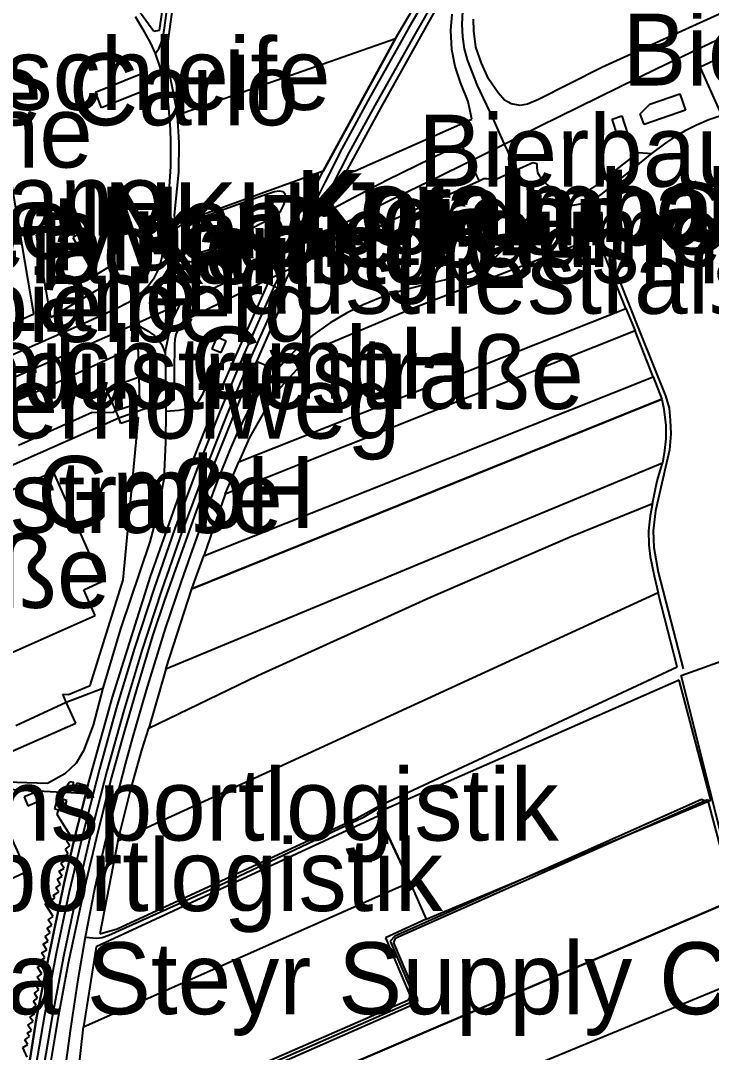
# Model space of a CAD drawing. Extents: x -3657 to 4700, y -7332 to 8131.
# Drawn here: x 487 to 904, y -3503 to -2880 of the extents above; entities that cross this region are included whole.
import ezdxf

# ---------------------------------------------------------------- set-up
doc = ezdxf.new("R2010")
doc.units = 0
for name, color, linetype in [('OSM_BUILDING_COMMERCIAL', 9, 'CONTINUOUS'), ('OSM_BUILDING_INDUSTRIAL', 9, 'CONTINUOUS'), ('OSM_BUILDING_SERVICE', 9, 'CONTINUOUS'), ('OSM_BUILDING_YES', 9, 'CONTINUOUS'), ('OSM_HIGHWAY_CYCLEWAY', 8, 'CONTINUOUS'), ('OSM_HIGHWAY_FOOTWAY', 8, 'CONTINUOUS'), ('OSM_HIGHWAY_SECONDARY', 8, 'CONTINUOUS'), ('OSM_HIGHWAY_SERVICE', 8, 'CONTINUOUS'), ('OSM_HIGHWAY_TRACK', 8, 'CONTINUOUS'), ('OSM_HIGHWAY_UNCLASSIFIED', 8, 'CONTINUOUS'), ('OSM_LABELS', 8, 'CONTINUOUS'), ('OSM_LANDUSE_COMMERCIAL', 3, 'CONTINUOUS'), ('OSM_LANDUSE_FARMLAND', 3, 'CONTINUOUS'), ('OSM_LANDUSE_FOREST', 3, 'CONTINUOUS'), ('OSM_LANDUSE_GRASS', 3, 'CONTINUOUS'), ('OSM_LANDUSE_INDUSTRIAL', 3, 'CONTINUOUS'), ('OSM_LANDUSE_RAILWAY', 3, 'CONTINUOUS'), ('OSM_LEISURE_PITCH', 3, 'CONTINUOUS'), ('OSM_NATURAL_WATER', 4, 'CONTINUOUS'), ('OSM_RAILWAY_RAIL', 5, 'CONTINUOUS')]:
    doc.layers.add(name, color=color, linetype=linetype)

msp = doc.modelspace()

# ---------------------------------------------------------------- linework, layer by layer
at = {"layer": 'OSM_BUILDING_COMMERCIAL'}
for p, q in [((496.966749, -3009.685948), (524.483175, -2998.67765)), ((524.483175, -2998.67765), (528.374004, -3004.582101)), ((528.374004, -3004.582101), (518.840336, -3011.031407)), ((505.559944, -3059.234407), (496.966749, -3009.685948)), ((518.840336, -3011.031407), (532.128312, -3033.859725)), ((532.128312, -3033.859725), (541.927436, -3027.944155)), ((541.927436, -3027.944155), (545.954785, -3035.338618)), ((545.954785, -3035.338618), (505.559944, -3059.234407))]:
    msp.add_line(p, q, dxfattribs=at)
at = {"layer": 'OSM_BUILDING_INDUSTRIAL'}
for p, q in [((532.477198, -2923.28749), (559.940532, -2912.290312)), ((559.940532, -2912.290312), (563.725178, -2921.764119)), ((536.261844, -2932.761298), (532.477198, -2923.28749)), ((563.725178, -2921.764119), (536.261844, -2932.761298))]:
    msp.add_line(p, q, dxfattribs=at)
at = {"layer": 'OSM_BUILDING_SERVICE'}
for p, q in [((605.834108, -3071.176742), (602.815492, -3078.104186)), ((611.302505, -3073.567433), (605.834108, -3071.176742)), ((608.283889, -3080.483758), (611.302505, -3073.567433)), ((602.815492, -3078.104186), (608.283889, -3080.483758)), ((520.448242, -3343.548715), (521.3963, -3340.057194)), ((521.3963, -3340.057194), (525.802872, -3341.269219)), ((525.423648, -3342.670275), (524.854814, -3344.74962)), ((525.802872, -3341.269219), (525.423648, -3342.670275)), ((524.854814, -3344.74962), (520.448242, -3343.548715))]:
    msp.add_line(p, q, dxfattribs=at)
at = {"layer": 'OSM_BUILDING_YES'}
for p, q in [((867.01262, -2930.615236), (885.177404, -2924.410559)), ((885.177404, -2924.410559), (888.582828, -2934.273549)), ((861.172584, -2936.319535), (867.01262, -2930.615236)), ((844.33508, -2939.566427), (850.11444, -2937.676113)), ((850.11444, -2937.676113), (853.572954, -2948.26187)), ((863.56169, -2942.924514), (861.172584, -2936.319535)), ((888.582828, -2934.273549), (863.56169, -2942.924514)), ((847.793594, -2950.152184), (844.33508, -2939.566427)), ((853.572954, -2948.26187), (847.793594, -2950.152184)), ((507.145097, -3152.3268), (375.031364, -3210.748614)), ((536.443871, -3218.676813), (507.145097, -3152.3268)), ((525.507078, -3223.513792), (536.443871, -3218.676813)), ((532.3786, -3239.069962), (525.507078, -3223.513792)), ((411.224414, -3292.665917), (532.3786, -3239.069962)), ((496.11729, -3345.906048), (489.526393, -3348.608084)), ((489.526393, -3348.608084), (491.687964, -3353.900963)), ((498.278861, -3351.198926), (496.11729, -3345.906048)), ((509.549371, -3349.186298), (507.820114, -3355.802396)), ((511.703358, -3349.753392), (509.549371, -3349.186298)), ((491.687964, -3353.900963), (498.278861, -3351.198926)), ((515.26047, -3350.687429), (511.703358, -3349.753392)), ((513.531213, -3357.303528), (515.26047, -3350.687429)), ((491.134299, -3393.575313), (475.100747, -3358.048534)), ((507.820114, -3355.802396), (510.19405, -3356.425088)), ((510.19405, -3356.425088), (513.531213, -3357.303528)), ((471.748415, -3402.326353), (491.134299, -3393.575313))]:
    msp.add_line(p, q, dxfattribs=at)
at = {"layer": 'OSM_HIGHWAY_CYCLEWAY'}
for p, q in [((851.282447, -2966.46448), (860.209358, -2959.781665)), ((860.209358, -2959.781665), (868.218549, -2960.382117)), ((786.586991, -2970.267346), (796.378531, -2965.752832)), ((796.378531, -2965.752832), (798.896572, -2966.297688)), ((798.896572, -2966.297688), (798.760052, -2969.033083)), ((798.760052, -2969.033083), (799.328886, -2971.779597)), ((835.241311, -2979.207419), (851.282447, -2966.46448)), ((766.799131, -2975.693659), (763.962543, -2976.994639)), ((768.816598, -2975.515747), (766.799131, -2975.693659)), ((771.016092, -2975.782615), (768.816598, -2975.515747)), ((774.800738, -2975.693659), (773.526549, -2975.960527)), ((774.800738, -2975.693659), (786.586991, -2970.267346)), ((799.328886, -2971.779597), (800.367957, -2973.836704)), ((800.367957, -2973.836704), (802.173059, -2976.138439)), ((763.962543, -2976.994639), (720.071265, -2996.787336)), ((772.222021, -2975.960527), (771.016092, -2975.782615)), ((773.526549, -2975.960527), (772.222021, -2975.960527)), ((802.173059, -2976.138439), (804.941388, -2978.940551)), ((804.941388, -2978.940551), (808.134446, -2981.3646)), ((808.134446, -2981.3646), (811.752234, -2983.021405)), ((828.256022, -2983.054763), (831.411158, -2981.776021)), ((831.411158, -2981.776021), (835.241311, -2979.207419)), ((811.752234, -2983.021405), (815.931272, -2983.966561)), ((815.931272, -2983.966561), (820.178571, -2984.377983)), ((820.178571, -2984.377983), (824.334855, -2983.977681)), ((824.334855, -2983.977681), (828.256022, -2983.054763)), ((720.071265, -2996.787336), (666.305018, -3022.039704)), ((666.305018, -3022.039704), (629.990617, -3039.808654)), ((629.990617, -3039.808654), (589.588192, -3059.467917)), ((586.895708, -3061.669576), (584.233562, -3064.694078)), ((589.588192, -3059.467917), (586.895708, -3061.669576)), ((582.117497, -3067.351637), (580.994997, -3069.497699)), ((584.233562, -3064.694078), (582.117497, -3067.351637)), ((580.175875, -3075.313194), (579.89525, -3109.216527)), ((580.373071, -3072.499962), (580.175875, -3075.313194)), ((580.994997, -3069.497699), (580.373071, -3072.499962)), ((579.89525, -3109.216527), (574.980519, -3111.540501))]:
    msp.add_line(p, q, dxfattribs=at)
at = {"layer": 'OSM_HIGHWAY_FOOTWAY'}
for p, q in [((708.588391, -2976.205156), (752.927152, -2954.39983)), ((752.927152, -2954.39983), (753.920716, -2956.445817)), ((753.920716, -2956.445817), (758.145261, -2965.130141)), ((758.145261, -2965.130141), (762.400144, -2973.736628)), ((762.400144, -2973.736628), (763.962543, -2976.994639)), ((687.806966, -2986.979944), (708.588391, -2976.205156)), ((647.169422, -3008.718552), (687.806966, -2986.979944)), ((603.657367, -3025.775854), (638.288018, -3011.587381)), ((638.288018, -3011.587381), (647.169422, -3008.718552)), ((572.818948, -3022.540081), (595.913632, -3026.609816)), ((595.913632, -3026.609816), (599.425238, -3026.776608)), ((599.425238, -3026.776608), (603.657367, -3025.775854))]:
    msp.add_line(p, q, dxfattribs=at)
at = {"layer": 'OSM_HIGHWAY_SECONDARY'}
for p, q in [((556.421342, -2877.719809), (560.964434, -2885.014196)), ((560.964434, -2885.014196), (565.613709, -2893.376055)), ((871.714986, -2908.843269), (922.144069, -2884.802926)), ((565.613709, -2893.376055), (568.579234, -2899.969914)), ((568.579234, -2899.969914), (571.195873, -2907.642364)), ((571.195873, -2907.642364), (573.395367, -2915.203619)), ((800.496893, -2943.847432), (871.714986, -2908.843269)), ((573.395367, -2915.203619), (575.283898, -2923.72115)), ((575.283898, -2923.72115), (576.3078, -2930.51516)), ((576.3078, -2930.51516), (577.066246, -2937.998579)), ((577.066246, -2937.998579), (577.56682, -2945.882299)), ((779.131466, -2954.722296), (800.496893, -2943.847432)), ((577.56682, -2945.882299), (577.78677, -2953.299001)), ((577.78677, -2953.299001), (577.703341, -2968.199121)), ((758.145261, -2965.130141), (779.131466, -2954.722296)), ((577.703341, -2968.199121), (577.07383, -2980.185934)), ((740.56448, -2973.858943), (755.672727, -2966.364405)), ((755.672727, -2966.364405), (758.145261, -2965.130141)), ((714.807649, -2986.323894), (740.56448, -2973.858943)), ((577.07383, -2980.185934), (576.057513, -2992.7732)), ((675.345696, -3005.927559), (714.807649, -2986.323894)), ((576.057513, -2992.7732), (574.768154, -3006.238905)), ((574.108306, -3013.722324), (574.768154, -3006.238905)), ((615.200918, -3036.094743), (675.345696, -3005.927559)), ((572.818948, -3022.540081), (574.108306, -3013.722324)), ((571.142782, -3029.022746), (572.818948, -3022.540081)), ((568.21518, -3035.194064), (571.142782, -3029.022746)), ((564.40778, -3040.253433), (568.21518, -3035.194064)), ((583.922599, -3050.894788), (615.200918, -3036.094743)), ((560.213573, -3044.27869), (564.40778, -3040.253433)), ((544.703349, -3054.041604), (553.197946, -3049.649405)), ((553.197946, -3049.649405), (560.213573, -3044.27869)), ((526.015236, -3062.425702), (544.703349, -3054.041604)), ((556.717136, -3063.11511), (583.922599, -3050.894788)), ((463.185559, -3090.06876), (526.015236, -3062.425702)), ((375.531939, -3142.886351), (556.717136, -3063.11511))]:
    msp.add_line(p, q, dxfattribs=at)
at = {"layer": 'OSM_HIGHWAY_SERVICE'}
for p, q in [((578.833425, -3061.14696), (583.922599, -3050.894788)), ((577.862614, -3064.060267), (578.833425, -3061.14696)), ((556.717136, -3063.11511), (564.278844, -3067.429473)), ((564.278844, -3067.429473), (568.108997, -3070.220466)), ((576.671854, -3070.820919), (577.157259, -3067.340517)), ((577.157259, -3067.340517), (577.862614, -3064.060267)), ((568.108997, -3070.220466), (570.399504, -3072.488842)), ((570.399504, -3072.488842), (572.416971, -3075.39103)), ((574.616465, -3080.539355), (576.671854, -3070.820919)), ((572.416971, -3075.39103), (574.616465, -3080.539355)), ((574.616465, -3080.539355), (574.980519, -3111.540501)), ((602.322502, -3092.2593), (603.111286, -3086.154699)), ((637.264116, -3089.068006), (630.407763, -3086.299252)), ((601.473043, -3095.372758), (602.322502, -3092.2593)), ((642.376043, -3090.591377), (637.264116, -3089.068006)), ((597.574629, -3105.102314), (601.473043, -3095.372758)), ((594.973159, -3109.505634), (597.574629, -3105.102314)), ((564.081648, -3113.508651), (569.527291, -3112.296626)), ((569.527291, -3112.296626), (574.980519, -3111.540501)), ((574.980519, -3111.540501), (574.950181, -3115.788147)), ((587.229424, -3114.487166), (591.635996, -3112.619092)), ((591.635996, -3112.619092), (594.973159, -3109.505634)), ((546.569127, -3119.89124), (564.081648, -3113.508651)), ((574.950181, -3115.788147), (574.821245, -3134.58009)), ((574.950181, -3115.788147), (583.050386, -3115.27665)), ((583.050386, -3115.27665), (587.229424, -3114.487166)), ((360.780161, -3202.153246), (546.569127, -3119.89124)), ((574.821245, -3134.58009), (573.683576, -3156.774597)), ((573.683576, -3156.774597), (570.005112, -3177.3123)), ((570.005112, -3177.3123), (565.348253, -3194.61423)), ((565.348253, -3194.61423), (547.630951, -3247.131594)), ((547.630951, -3247.131594), (536.95203, -3283.036436)), ((514.896416, -3291.376056), (536.95203, -3283.036436)), ((536.95203, -3283.036436), (531.096826, -3305.275421)), ((484.513064, -3305.475572), (514.896416, -3291.376056)), ((531.096826, -3305.275421), (525.234037, -3320.742636)), ((525.234037, -3320.742636), (520.97157, -3328.214935)), ((520.97157, -3328.214935), (514.039372, -3334.619763)), ((514.039372, -3334.619763), (503.618322, -3340.513094)), ((503.618322, -3340.513094), (468.593279, -3339.312188))]:
    msp.add_line(p, q, dxfattribs=at)
at = {"layer": 'OSM_HIGHWAY_TRACK'}
for p, q in [((828.187762, -2989.993326), (832.207526, -3000.490127)), ((832.207526, -3000.490127), (837.493896, -3012.866123)), ((837.493896, -3012.866123), (841.999066, -3021.594925)), ((841.999066, -3021.594925), (845.230046, -3028.766997)), ((845.230046, -3028.766997), (848.643054, -3037.162214)), ((848.643054, -3037.162214), (860.080422, -3065.616996)), ((860.080422, -3065.616996), (870.289107, -3091.013917)), ((870.289107, -3091.013917), (876.561456, -3106.625685)), ((876.561456, -3106.625685), (878.753366, -3114.064626)), ((878.753366, -3114.064626), (879.337369, -3121.225579)), ((879.337369, -3121.225579), (879.769684, -3129.542959)), ((879.769684, -3129.542959), (878.89747, -3139.17244)), ((878.89747, -3139.17244), (876.417352, -3149.680361)), ((876.417352, -3149.680361), (870.418043, -3175.977961)), ((870.418043, -3175.977961), (869.030086, -3188.009252)), ((869.030086, -3188.009252), (869.492738, -3198.039034)), ((869.492738, -3198.039034), (872.116962, -3213.005871)), ((872.116962, -3213.005871), (887.202456, -3271.33873)), ((694.754333, -3360.617136), (704.333508, -3354.779403)), ((898.222678, -3350.098096), (713.24525, -3432.63809)), ((902.659588, -3352.188561), (898.222678, -3350.098096)), ((608.056355, -3401.659184), (694.754333, -3360.617136)), ((540.676, -3431.970921), (608.056355, -3401.659184)), ((526.235186, -3433.238543), (533.28115, -3433.805637)), ((533.28115, -3433.805637), (536.648651, -3433.449813)), ((536.648651, -3433.449813), (540.676, -3431.970921)), ((713.24525, -3432.63809), (710.28731, -3435.529158)), ((710.28731, -3435.529158), (724.22755, -3467.886882)), ((724.675033, -3471.845422), (517.050403, -3562.458167)), ((724.22755, -3467.886882), (724.940489, -3469.866152)), ((724.940489, -3469.866152), (724.675033, -3471.845422))]:
    msp.add_line(p, q, dxfattribs=at)
at = {"layer": 'OSM_HIGHWAY_UNCLASSIFIED'}
for p, q in [((573.933863, -2885.837039), (583.854339, -2814.58333)), ((753.973807, -2874.395081), (753.511155, -2882.245442)), ((753.511155, -2882.245442), (754.004145, -2889.929012)), ((573.114742, -2890.362672), (573.933863, -2885.837039)), ((570.687714, -2897.256758), (572.242529, -2893.776356)), ((572.242529, -2893.776356), (573.114742, -2890.362672)), ((754.004145, -2889.929012), (755.088723, -2897.20116)), ((568.579234, -2899.969914), (570.687714, -2897.256758)), ((755.088723, -2897.20116), (756.810396, -2903.861736)), ((756.810396, -2903.861736), (762.855212, -2919.262234)), ((762.855212, -2919.262234), (772.085501, -2938.810302)), ((902.69751, -2939.888892), (916.50123, -2935.252064)), ((772.085501, -2938.810302), (779.131466, -2954.722296)), ((888.855868, -2946.260362), (895.16614, -2943.024589)), ((895.16614, -2943.024589), (902.69751, -2939.888892)), ((876.015375, -2954.544384), (882.3484, -2950.185543)), ((882.3484, -2950.185543), (888.855868, -2946.260362)), ((779.131466, -2954.722296), (786.586991, -2970.267346)), ((868.218549, -2960.382117), (876.015375, -2954.544384)), ((838.570889, -2984.4447), (868.218549, -2960.382117)), ((786.586991, -2970.267346), (788.01287, -2972.958264)), ((788.01287, -2972.958264), (791.32728, -2978.050991)), ((791.32728, -2978.050991), (793.974257, -2981.37572)), ((793.974257, -2981.37572), (797.045963, -2984.500297)), ((797.045963, -2984.500297), (801.846927, -2988.536673)), ((831.911732, -2988.570031), (835.552274, -2986.63524)), ((835.552274, -2986.63524), (838.570889, -2984.4447)), ((801.846927, -2988.536673), (794.444493, -2997.676896)), ((801.846927, -2988.536673), (805.024817, -2990.193477)), ((805.024817, -2990.193477), (809.256946, -2991.538936)), ((809.256946, -2991.538936), (813.231204, -2991.961477)), ((813.231204, -2991.961477), (818.585834, -2991.839162)), ((818.585834, -2991.839162), (824.023892, -2990.971842)), ((824.023892, -2990.971842), (828.187762, -2989.993326)), ((828.187762, -2989.993326), (831.911732, -2988.570031)), ((794.444493, -2997.676896), (783.757987, -3012.299029)), ((783.757987, -3012.299029), (778.539878, -3018.281316)), ((778.539878, -3018.281316), (772.836363, -3023.807704)), ((772.836363, -3023.807704), (767.231446, -3027.83296)), ((760.708809, -3031.324481), (753.283621, -3034.004278)), ((767.231446, -3027.83296), (760.708809, -3031.324481)), ((743.818214, -3036.472806), (729.453244, -3039.897609)), ((753.283621, -3034.004278), (743.818214, -3036.472806)), ((717.136078, -3043.211218), (704.280416, -3047.403267)), ((729.453244, -3039.897609), (717.136078, -3043.211218)), ((704.280416, -3047.403267), (694.01864, -3051.650913)), ((684.02232, -3056.599087), (674.147351, -3062.525777)), ((694.01864, -3051.650913), (684.02232, -3056.599087)), ((674.147351, -3062.525777), (663.703548, -3070.009196)), ((663.703548, -3070.009196), (654.571857, -3077.59269)), ((654.571857, -3077.59269), (647.389372, -3084.864838)), ((647.389372, -3084.864838), (642.376043, -3090.591377)), ((640.798475, -3092.392734), (631.985331, -3103.923648)), ((642.376043, -3090.591377), (640.798475, -3092.392734)), ((631.985331, -3103.923648), (627.813877, -3110.072728)), ((627.813877, -3110.072728), (623.983724, -3116.566511)), ((623.983724, -3116.566511), (617.627945, -3129.943261)), ((617.627945, -3129.943261), (613.55509, -3139.139082)), ((613.55509, -3139.139082), (606.258838, -3157.630798)), ((606.258838, -3157.630798), (600.964884, -3171.663598)), ((600.964884, -3171.663598), (595.890879, -3185.618561)), ((595.890879, -3185.618561), (589.610945, -3203.031686)), ((589.610945, -3203.031686), (584.271484, -3218.532259)), ((584.271484, -3218.532259), (574.631634, -3246.964802)), ((574.631634, -3246.964802), (563.110837, -3284.137266)), ((563.110837, -3284.137266), (554.821021, -3312.736601)), ((554.821021, -3312.736601), (550.353773, -3328.715312)), ((550.353773, -3328.715312), (538.355155, -3375.361584)), ((538.355155, -3375.361584), (531.88561, -3404.250026)), ((531.88561, -3404.250026), (526.235186, -3433.238543)), ((526.235186, -3433.238543), (521.654171, -3460.114357)), ((521.654171, -3460.114357), (517.543393, -3488.302271)), ((517.543393, -3488.302271), (511.142108, -3534.181297))]:
    msp.add_line(p, q, dxfattribs=at)
at = {"layer": 'OSM_LANDUSE_COMMERCIAL'}
for p, q in [((885.890344, -3275.341747), (1184.10378, -3167.960807)), ((931.510879, -3457.523515), (885.890344, -3275.341747))]:
    msp.add_line(p, q, dxfattribs=at)
at = {"layer": 'OSM_LANDUSE_FARMLAND'}
for p, q in [((713.624473, -2891.029842), (766.867392, -2800.083511)), ((582.049237, -2808.712238), (570.938001, -2886.02607)), ((567.752527, -2886.726598), (540.653247, -2849.342864)), ((579.553949, -2867.690027), (575.989252, -2893.976507)), ((741.216743, -2867.289725), (704.591379, -2932.916971)), ((934.802535, -2864.476493), (838.130991, -2908.354011)), ((747.011272, -2886.159504), (747.769718, -2876.229797)), ((760.807407, -2886.24846), (760.640549, -2879.265418)), ((570.938001, -2886.02607), (567.752527, -2886.726598)), ((747.648367, -2897.579223), (747.011272, -2886.159504)), ((762.134688, -2896.222645), (760.807407, -2886.24846)), ((575.989252, -2893.976507), (575.928577, -2899.113713)), ((582.079575, -2936.997824), (713.624473, -2891.029842)), ((582.079575, -2936.997824), (713.624473, -2891.029842)), ((713.624473, -2891.029842), (669.975898, -2971.079069)), ((575.928577, -2899.113713), (575.958915, -2904.106365)), ((749.536897, -2907.775798), (747.648367, -2897.579223)), ((765.373253, -2905.774289), (762.134688, -2896.222645)), ((575.958915, -2904.106365), (576.633932, -2909.588275)), ((769.779825, -2915.248097), (765.373253, -2905.774289)), ((576.633932, -2909.588275), (582.079575, -2936.997824)), ((752.820969, -2917.416398), (749.536897, -2907.775798)), ((838.130991, -2908.354011), (799.806707, -2927.813123)), ((757.508166, -2928.913953), (752.820969, -2917.416398)), ((775.506093, -2923.810106), (769.779825, -2915.248097)), ((779.412091, -2928.124469), (775.506093, -2923.810106)), ((759.700076, -2939.544188), (757.508166, -2928.913953)), ((783.318088, -2930.370607), (779.412091, -2928.124469)), ((788.71064, -2931.371361), (783.318088, -2930.370607)), ((793.238564, -2930.615236), (788.71064, -2931.371361)), ((799.806707, -2927.813123), (793.238564, -2930.615236)), ((583.065555, -2953.988409), (582.079575, -2936.997824)), ((704.591379, -2932.916971), (682.922573, -2972.680276)), ((689.164585, -2970.789963), (759.700076, -2939.544188)), ((582.762176, -2971.29034), (583.065555, -2953.988409)), ((580.198628, -2997.676896), (582.762176, -2971.29034)), ((669.975898, -2971.079069), (583.20966, -3002.269246)), ((682.922573, -2972.680276), (689.164585, -2970.789963)), ((580.547514, -3000.156543), (580.198628, -2997.676896)), ((581.692767, -3001.702152), (580.547514, -3000.156543)), ((583.20966, -3002.269246), (581.692767, -3001.702152)), ((834.012628, -3011.209318), (723.37809, -3054.13056)), ((836.121108, -3014.24494), (834.012628, -3011.209318)), ((840.239471, -3023.107176), (836.121108, -3014.24494)), ((852.640065, -3053.774736), (840.239471, -3023.107176)), ((619.129669, -3146.322274), (852.640065, -3053.774736)), ((619.129669, -3146.322274), (852.640065, -3053.774736)), ((723.37809, -3054.13056), (668.208718, -3077.35918)), ((852.640065, -3053.774736), (858.093293, -3067.296039)), ((858.093293, -3067.296039), (610.756423, -3165.825864)), ((858.093293, -3067.296039), (610.756423, -3165.825864)), ((869.075593, -3095.028054), (858.093293, -3067.296039)), ((668.208718, -3077.35918), (657.643564, -3086.643957)), ((657.643564, -3086.643957), (644.120469, -3101.499599)), ((597.961437, -3202.998328), (869.075593, -3095.028054)), ((597.961437, -3202.998328), (869.075593, -3095.028054)), ((869.075593, -3095.028054), (874.202689, -3108.471521)), ((644.120469, -3101.499599), (634.662646, -3115.443443)), ((874.202689, -3108.471521), (590.612094, -3223.046773)), ((590.612094, -3223.046773), (874.202689, -3108.471521)), ((874.202689, -3108.471521), (875.514801, -3114.676198)), ((634.662646, -3115.443443), (625.30342, -3132.133801)), ((875.514801, -3114.676198), (876.72073, -3124.350156)), ((876.72073, -3124.350156), (876.72073, -3132.467386)), ((625.30342, -3132.133801), (619.129669, -3146.322274)), ((876.72073, -3132.467386), (875.985037, -3139.517144)), ((875.985037, -3139.517144), (874.642588, -3147.111758)), ((874.642588, -3147.111758), (574.942597, -3271.494403)), ((874.642588, -3147.111758), (574.942597, -3271.494403)), ((610.756423, -3165.825864), (619.129669, -3146.322274)), ((871.426776, -3157.864307), (874.642588, -3147.111758)), ((868.605356, -3171.430088), (871.426776, -3157.864307)), ((610.756423, -3165.825864), (597.961437, -3202.998328)), ((818.980226, -3191.656445), (868.605356, -3171.430088)), ((818.980226, -3191.656445), (868.605356, -3171.430088)), ((868.605356, -3171.430088), (867.331167, -3178.913507)), ((867.331167, -3178.913507), (866.185913, -3188.098208)), ((734.724444, -3227.994947), (818.980226, -3191.656445)), ((734.724444, -3227.994947), (818.980226, -3191.656445)), ((866.185913, -3188.098208), (866.428616, -3196.526783)), ((866.428616, -3196.526783), (867.209816, -3203.420869)), ((590.612094, -3223.046773), (597.961437, -3202.998328)), ((867.209816, -3203.420869), (869.568583, -3215.085216)), ((869.568583, -3215.085216), (872.109378, -3225.337389)), ((574.942597, -3271.494403), (590.612094, -3223.046773)), ((872.109378, -3225.337389), (546.045799, -3375.172552)), ((872.109378, -3225.337389), (546.045799, -3375.172552)), ((630.483607, -3275.386225), (734.724444, -3227.994947)), ((630.483607, -3275.386225), (734.724444, -3227.994947)), ((883.523992, -3270.115586), (872.109378, -3225.337389)), ((574.942597, -3271.494403), (564.695989, -3307.154616)), ((703.408203, -3354.112233), (883.523992, -3270.115586)), ((564.695989, -3307.154616), (630.483607, -3275.386225)), ((564.695989, -3307.154616), (630.483607, -3275.386225)), ((560.509367, -3320.409051), (564.695989, -3307.154616)), ((553.736443, -3344.782979), (560.509367, -3320.409051)), ((546.045799, -3375.172552), (553.736443, -3344.782979)), ((690.165734, -3361.395501), (703.408203, -3354.112233)), ((713.867176, -3433.638845), (901.916311, -3350.053618)), ((901.916311, -3350.053618), (917.987784, -3410.610375)), ((703.559893, -3359.994445), (532.901927, -3438.953962)), ((545.67416, -3428.234771), (690.165734, -3361.395501)), ((722.278343, -3399.946782), (703.559893, -3359.994445)), ((546.045799, -3375.172552), (535.162097, -3431.1036)), ((525.317466, -3487.301516), (722.278343, -3399.946782)), ((525.317466, -3487.301516), (722.278343, -3399.946782)), ((722.278343, -3399.946782), (732.04713, -3422.419277)), ((512.878949, -3583.829832), (917.987784, -3410.610375)), ((917.987784, -3410.610375), (512.878949, -3583.829832)), ((732.04713, -3422.419277), (707.435552, -3433.627725)), ((535.162097, -3431.1036), (545.67416, -3428.234771)), ((707.435552, -3433.627725), (722.156992, -3468.120391)), ((712.524726, -3436.618869), (713.108729, -3434.806391)), ((713.108729, -3434.806391), (713.867176, -3433.638845)), ((532.901927, -3438.953962), (525.317466, -3487.301516)), ((726.745591, -3470.1219), (712.524726, -3436.618869)), ((929.409983, -3456.155817), (708.815924, -3546.890878)), ((929.409983, -3456.155817), (708.815924, -3546.890878)), ((515.063274, -3565.660581), (726.76076, -3472.657145)), ((720.988985, -3471.389522), (517.186923, -3560.256508)), ((722.035641, -3469.877271), (720.988985, -3471.389522)), ((722.156992, -3468.120391), (722.035641, -3469.877271)), ((726.96554, -3471.44512), (726.745591, -3470.1219)), ((726.76076, -3472.657145), (726.96554, -3471.44512)), ((517.186923, -3560.256508), (525.317466, -3487.301516))]:
    msp.add_line(p, q, dxfattribs=at)
at = {"layer": 'OSM_LANDUSE_FOREST'}
for p, q in [((884.81335, -3278.032664), (702.589082, -3358.148609)), ((903.933777, -3350.498398), (884.81335, -3278.032664)), ((732.04713, -3422.419277), (903.933777, -3350.498398)), ((702.589082, -3358.148609), (703.559893, -3359.994445)), ((703.559893, -3359.994445), (722.278343, -3399.946782)), ((722.278343, -3399.946782), (732.04713, -3422.419277))]:
    msp.add_line(p, q, dxfattribs=at)
at = {"layer": 'OSM_LANDUSE_GRASS'}
for p, q in [((558.35538, -3076.191634), (502.260703, -3101.866542)), ((558.863539, -3095.039174), (558.35538, -3076.191634)), ((559.280684, -3110.306237), (558.863539, -3095.039174)), ((502.260703, -3101.866542), (463.094545, -3119.101756)), ((544.756441, -3115.365606), (554.934788, -3112.163192)), ((554.934788, -3112.163192), (559.280684, -3110.306237)), ((486.090632, -3136.236894), (530.520407, -3116.433078)), ((530.520407, -3116.433078), (543.262302, -3116.577631)), ((543.262302, -3116.577631), (544.756441, -3115.365606)), ((514.183477, -3343.281847), (516.966974, -3339.289949)), ((516.966974, -3339.289949), (519.257481, -3339.745849)), ((519.257481, -3339.745849), (517.952954, -3344.404916)), ((525.423648, -3342.670275), (525.802872, -3341.269219)), ((526.250355, -3342.881546), (525.423648, -3342.670275)), ((525.575338, -3345.350073), (526.250355, -3342.881546)), ((525.802872, -3341.269219), (527.934105, -3341.780716)), ((527.934105, -3341.780716), (526.705422, -3346.628815)), ((511.703358, -3349.753392), (512.348037, -3345.839331)), ((512.348037, -3345.839331), (514.593038, -3345.961645)), ((514.593038, -3345.961645), (514.183477, -3343.281847)), ((517.952954, -3344.404916), (521.767938, -3345.350073)), ((526.705422, -3346.628815), (520.106941, -3372.704025)), ((521.767938, -3345.350073), (525.575338, -3345.350073)), ((515.26047, -3350.687429), (511.703358, -3349.753392)), ((513.531213, -3357.303528), (515.26047, -3350.687429)), ((509.390097, -3359.21608), (510.19405, -3356.425088)), ((518.339762, -3373.148805), (509.390097, -3359.21608)), ((510.19405, -3356.425088), (513.531213, -3357.303528)), ((520.106941, -3372.704025), (513.698071, -3400.335964)), ((515.032936, -3375.150313), (518.339762, -3373.148805)), ((514.380673, -3379.987293), (517.111079, -3378.141457)), ((516.147852, -3382.989556), (514.380673, -3379.987293)), ((517.111079, -3378.141457), (515.032936, -3375.150313)), ((513.455368, -3384.802033), (516.147852, -3382.989556)), ((514.684051, -3386.725705), (513.455368, -3384.802033)), ((510.459506, -3393.530835), (513.607058, -3391.607162)), ((511.574422, -3388.80505), (514.684051, -3386.725705)), ((513.607058, -3391.607162), (511.574422, -3388.80505)), ((509.534202, -3398.267739), (512.416297, -3396.421903)), ((511.460655, -3401.492391), (509.534202, -3398.267739)), ((512.416297, -3396.421903), (510.459506, -3393.530835)), ((513.698071, -3400.335964), (507.539489, -3428.935299)), ((508.570975, -3403.460542), (511.460655, -3401.492391)), ((510.383662, -3405.806755), (508.570975, -3403.460542)), ((502.177274, -3413.034425), (508.08557, -3409.387231)), ((507.054083, -3407.952817), (510.383662, -3405.806755)), ((508.08557, -3409.387231), (507.054083, -3407.952817)), ((507.09959, -3420.784711), (502.177274, -3413.034425)), ((504.00513, -3422.719503), (507.09959, -3420.784711)), ((506.242546, -3425.944156), (504.00513, -3422.719503)), ((507.539489, -3428.935299), (502.093845, -3455.321855)), ((503.466633, -3427.656558), (506.242546, -3425.944156)), ((505.256566, -3430.614343), (503.466633, -3427.656558)), ((501.039605, -3437.386114), (504.00513, -3435.50692)), ((502.116599, -3432.816002), (505.256566, -3430.614343)), ((504.00513, -3435.50692), (502.116599, -3432.816002)), ((500.053625, -3442.690112), (503.193592, -3440.75532)), ((503.193592, -3440.75532), (501.039605, -3437.386114)), ((498.885618, -3447.393657), (501.942156, -3445.603419)), ((500.281159, -3449.684273), (498.885618, -3447.393657)), ((501.942156, -3445.603419), (500.053625, -3442.690112)), ((497.588675, -3451.352197), (500.281159, -3449.684273)), ((500.235652, -3455.344094), (497.588675, -3451.352197)), ((496.511682, -3462.160343), (499.378608, -3460.058759)), ((502.093845, -3455.321855), (496.959165, -3481.930801)), ((497.361141, -3457.267767), (500.235652, -3455.344094)), ((499.378608, -3460.058759), (497.361141, -3457.267767)), ((495.791158, -3466.963964), (498.347121, -3465.040292)), ((497.543169, -3470.066303), (495.791158, -3466.963964)), ((498.347121, -3465.040292), (496.511682, -3462.160343)), ((495.032712, -3471.901019), (497.543169, -3470.066303)), ((496.822645, -3474.50298), (495.032712, -3471.901019)), ((493.015245, -3481.463783), (495.836665, -3479.440035)), ((493.864705, -3476.793596), (496.822645, -3474.50298)), ((495.836665, -3479.440035), (493.864705, -3476.793596)), ((491.657626, -3486.245165), (494.850685, -3484.1547)), ((496.959165, -3481.930801), (492.977323, -3507.461157)), ((494.850685, -3484.1547), (493.015245, -3481.463783)), ((491.384586, -3491.126622), (493.879874, -3489.4031)), ((492.719451, -3493.183728), (491.384586, -3491.126622)), ((493.879874, -3489.4031), (491.657626, -3486.245165)), ((488.646595, -3499.666392), (491.68038, -3497.998468)), ((489.882863, -3495.140759), (492.719451, -3493.183728)), ((491.68038, -3497.998468), (489.882863, -3495.140759)), ((491.354248, -3505.648679), (488.646595, -3499.666392))]:
    msp.add_line(p, q, dxfattribs=at)
at = {"layer": 'OSM_LANDUSE_INDUSTRIAL'}
for p, q in [((897.335296, -2907.931471), (1023.965463, -2849.598612)), ((909.235316, -2934.67385), (897.335296, -2907.931471)), ((558.35538, -3076.191634), (502.260703, -3101.866542)), ((558.863539, -3095.039174), (558.35538, -3076.191634)), ((538.939159, -3102.289083), (558.863539, -3095.039174)), ((502.260703, -3101.866542), (463.094545, -3119.101756)), ((544.756441, -3115.365606), (538.939159, -3102.289083)), ((546.569127, -3119.89124), (544.756441, -3115.365606)), ((547.828147, -3123.260446), (546.569127, -3119.89124)), ((558.42364, -3119.635491), (547.828147, -3123.260446)), ((549.231273, -3217.6427), (558.42364, -3119.635491)), ((529.382737, -3281.246198), (549.231273, -3217.6427)), ((514.896416, -3291.376056), (512.780351, -3286.605793)), ((512.780351, -3286.605793), (516.276788, -3286.839303)), ((516.276788, -3286.839303), (529.382737, -3281.246198)), ((520.668191, -3304.052277), (514.896416, -3291.376056)), ((236.705958, -3428.579476), (520.668191, -3304.052277)), ((512.348037, -3345.839331), (471.756, -3343.626552)), ((514.593038, -3345.961645), (512.348037, -3345.839331)), ((526.705422, -3346.628815), (514.593038, -3345.961645)), ((520.106941, -3372.704025), (526.705422, -3346.628815)), ((513.698071, -3400.335964), (520.106941, -3372.704025)), ((507.539489, -3428.935299), (513.698071, -3400.335964)), ((502.093845, -3455.321855), (507.539489, -3428.935299)), ((496.959165, -3481.930801), (502.093845, -3455.321855)), ((492.977323, -3507.461157), (496.959165, -3481.930801))]:
    msp.add_line(p, q, dxfattribs=at)
at = {"layer": 'OSM_LANDUSE_RAILWAY'}
for p, q in [((713.624473, -2891.029842), (766.867392, -2800.083511)), ((741.216743, -2867.289725), (704.591379, -2932.916971)), ((669.975898, -2971.079069), (713.624473, -2891.029842)), ((704.591379, -2932.916971), (682.922573, -2972.680276)), ((662.603801, -2985.267542), (669.975898, -2971.079069)), ((682.922573, -2972.680276), (673.813635, -2991.105276)), ((666.236758, -2987.157856), (662.603801, -2985.267542)), ((670.400628, -2989.326157), (666.236758, -2987.157856)), ((673.813635, -2991.105276), (670.400628, -2989.326157)), ((615.815259, -3085.632083), (636.748372, -3038.57439)), ((647.98096, -3044.089658), (630.309165, -3084.3867)), ((636.748372, -3038.57439), (640.358576, -3040.342389)), ((640.358576, -3040.342389), (644.658966, -3042.455093)), ((644.658966, -3042.455093), (647.98096, -3044.089658)), ((608.427994, -3102.500353), (615.815259, -3085.632083)), ((630.309165, -3084.3867), (625.348927, -3094.694469)), ((625.348927, -3094.694469), (612.811812, -3125.773451)), ((583.126231, -3166.78214), (608.427994, -3102.500353)), ((612.811812, -3125.773451), (598.515103, -3161.478142)), ((598.515103, -3161.478142), (574.479945, -3229.151375)), ((565.681969, -3215.652311), (583.126231, -3166.78214)), ((542.761727, -3288.384912), (565.681969, -3215.652311)), ((574.479945, -3229.151375), (566.986497, -3251.368121)), ((566.986497, -3251.368121), (557.225295, -3283.681367)), ((557.225295, -3283.681367), (549.762185, -3309.311797)), ((529.041437, -3337.421875), (542.761727, -3288.384912)), ((549.762185, -3309.311797), (541.768163, -3338.000088)), ((526.705422, -3346.628815), (527.934105, -3341.780716)), ((527.934105, -3341.780716), (529.041437, -3337.421875)), ((541.768163, -3338.000088), (532.848836, -3373.860452)), ((520.106941, -3372.704025), (526.705422, -3346.628815)), ((513.698071, -3400.335964), (520.106941, -3372.704025)), ((532.848836, -3373.860452), (525.620844, -3404.172189)), ((507.539489, -3428.935299), (513.698071, -3400.335964)), ((525.620844, -3404.172189), (516.079592, -3448.794713)), ((502.093845, -3455.321855), (507.539489, -3428.935299)), ((516.079592, -3448.794713), (509.549371, -3483.420813)), ((496.959165, -3481.930801), (502.093845, -3455.321855)), ((492.977323, -3507.461157), (496.959165, -3481.930801)), ((509.549371, -3483.420813), (505.150383, -3510.163193))]:
    msp.add_line(p, q, dxfattribs=at)
at = {"layer": 'OSM_LEISURE_PITCH'}
for p, q in [((495.396766, -3056.98827), (465.248532, -2881.044537)), ((415.987455, -3093.14886), (495.396766, -3056.98827))]:
    msp.add_line(p, q, dxfattribs=at)
at = {"layer": 'OSM_NATURAL_WATER'}
for p, q in [((633.312611, -2985.901353), (584.172886, -3003.370076)), ((640.540603, -2983.410587), (633.312611, -2985.901353)), ((643.581972, -2983.099241), (640.540603, -2983.410587)), ((645.690452, -2983.410587), (643.581972, -2983.099241)), ((646.964642, -2984.945077), (645.690452, -2983.410587)), ((646.153105, -2991.216471), (647.230098, -2987.680472)), ((647.230098, -2987.680472), (646.964642, -2984.945077)), ((644.31008, -2994.985979), (646.153105, -2991.216471)), ((609.664261, -3014.144864), (642.080249, -2997.443387)), ((642.080249, -2997.443387), (644.31008, -2994.985979)), ((581.487987, -3005.404943), (580.10003, -3008.173697)), ((584.172886, -3003.370076), (581.487987, -3005.404943)), ((580.10003, -3008.173697), (579.485689, -3010.797897)), ((579.485689, -3010.797897), (579.713223, -3016.86914)), ((579.713223, -3016.86914), (581.101179, -3018.870649)), ((581.101179, -3018.870649), (583.4827, -3020.104913)), ((595.170355, -3020.060435), (601.632316, -3018.336913)), ((601.632316, -3018.336913), (609.664261, -3014.144864)), ((583.4827, -3020.104913), (588.177482, -3020.338422)), ((588.177482, -3020.338422), (595.170355, -3020.060435))]:
    msp.add_line(p, q, dxfattribs=at)
at = {"layer": 'OSM_RAILWAY_RAIL'}
for p, q in [((731.190085, -2867.756744), (721.262025, -2885.14763)), ((736.271674, -2869.168919), (725.471402, -2888.027579)), ((721.262025, -2885.14763), (696.794553, -2928.580368)), ((725.471402, -2888.027579), (702.187105, -2929.64784)), ((702.187105, -2929.64784), (685.508875, -2959.548156)), ((696.794553, -2928.580368), (688.557828, -2943.89191)), ((688.557828, -2943.89191), (681.231238, -2957.46881)), ((681.231238, -2957.46881), (671.090814, -2977.4283)), ((685.508875, -2959.548156), (675.254683, -2979.574362)), ((671.090814, -2977.4283), (666.236758, -2987.157856)), ((675.254683, -2979.574362), (670.400628, -2989.326157)), ((666.236758, -2987.157856), (654.147127, -3011.476186)), ((670.400628, -2989.326157), (658.364087, -3013.533292)), ((654.147127, -3011.476186), (640.358576, -3040.342389)), ((658.364087, -3013.533292), (644.658966, -3042.455093)), ((640.358576, -3040.342389), (622.436494, -3080.606072)), ((644.658966, -3042.455093), (642.186431, -3047.836927)), ((642.186431, -3047.836927), (626.736883, -3082.485266)), ((622.436494, -3080.606072), (607.677132, -3115.665833)), ((626.736883, -3082.485266), (612.015444, -3117.444951)), ((607.677132, -3115.665833), (593.661047, -3151.025819)), ((612.015444, -3117.444951), (598.029697, -3152.715982)), ((593.661047, -3151.025819), (580.38824, -3186.674913)), ((598.029697, -3152.715982), (584.794812, -3188.27612)), ((580.38824, -3186.674913), (567.866294, -3222.601993)), ((584.794812, -3188.27612), (572.303204, -3224.103125)), ((567.866294, -3222.601993), (556.102795, -3258.773703)), ((572.303204, -3224.103125), (560.570042, -3260.185879)), ((556.102795, -3258.773703), (545.097741, -3295.190042)), ((560.570042, -3260.185879), (549.595327, -3296.513261)), ((545.097741, -3295.190042), (534.866303, -3331.839889)), ((549.595327, -3296.513261), (539.386642, -3333.063034)), ((534.866303, -3331.839889), (525.40848, -3368.689888)), ((539.386642, -3333.063034), (529.951572, -3369.812957)), ((525.40848, -3368.689888), (516.724271, -3405.740038)), ((529.951572, -3369.812957), (521.290117, -3406.763031)), ((516.724271, -3405.740038), (508.813678, -3442.95698)), ((521.290117, -3406.763031), (519.052701, -3417.30431)), ((519.052701, -3417.30431), (513.402277, -3443.891017)), ((508.813678, -3442.95698), (501.691869, -3480.340714)), ((513.402277, -3443.891017), (506.303221, -3481.174676)), ((501.691869, -3480.340714), (495.358844, -3517.857882)), ((506.303221, -3481.174676), (499.985365, -3518.591769))]:
    msp.add_line(p, q, dxfattribs=at)

# ---------------------------------------------------------------- texts
at = {"layer": 'OSM_LABELS'}
for s, p in [('Bierbaumerstraße', (850.416925, -2919.311406)), ('Nordschleife', (351.723731, -2934.020689)), ('Monte Carlo', (338.909608, -2943.27849)), ('Pit Lane', (317.900182, -2968.787409)), ('Bierbaumerstraße', (727.231823, -2980.311247)), ('Pit Lane', (362.606074, -3009.873625)), ('Koralmbahn', (653.105638, -3013.656534)), ('INKU Jordan GmbH & Co KG', (521.24461, -3021.115551)), ('Koralmbahn', (657.29991, -3015.779016)), ('Le Mans', (454.278386, -3023.818864)), ('Le Mans', (425.648735, -3030.734797)), ('Bierbaumerstraße', (629.808092, -3028.768133)), ('In`s Boxenstop', (385.212239, -3039.148897)), ('Styria Karting GesmbH', (389.652455, -3038.64966)), ('Industriestraße', (570.319868, -3057.004949)), ('Pit Lane', (381.483145, -3067.422324)), ('Spielberg', (420.878667, -3074.03966)), ('Hagleitner Hygiene Österreich GmbH', (-203.938246, -3108.236423)), ('Industriestraße', (440.042192, -3114.484125)), ('Thalerhofweg', (364.79745, -3132.325072)), ('Konrad Wittwar GmbH', (84.308005, -3186.28573)), ('Industriestraße', (258.424321, -3189.271079)), ('Industriestraße', (154.315477, -3234.486212)), ('FRIKUS Transportlogistik', (157.0949, -3374.876774)), ('FRIKUS Transportlogistik', (87.232115, -3417.422918)), ('Magna Steyr Supply Center Premstätten', (333.615654, -3479.680216))]:
    msp.add_text(s, height=43.418293, dxfattribs=at).set_placement(p)

doc.saveas('drawing.dxf')
